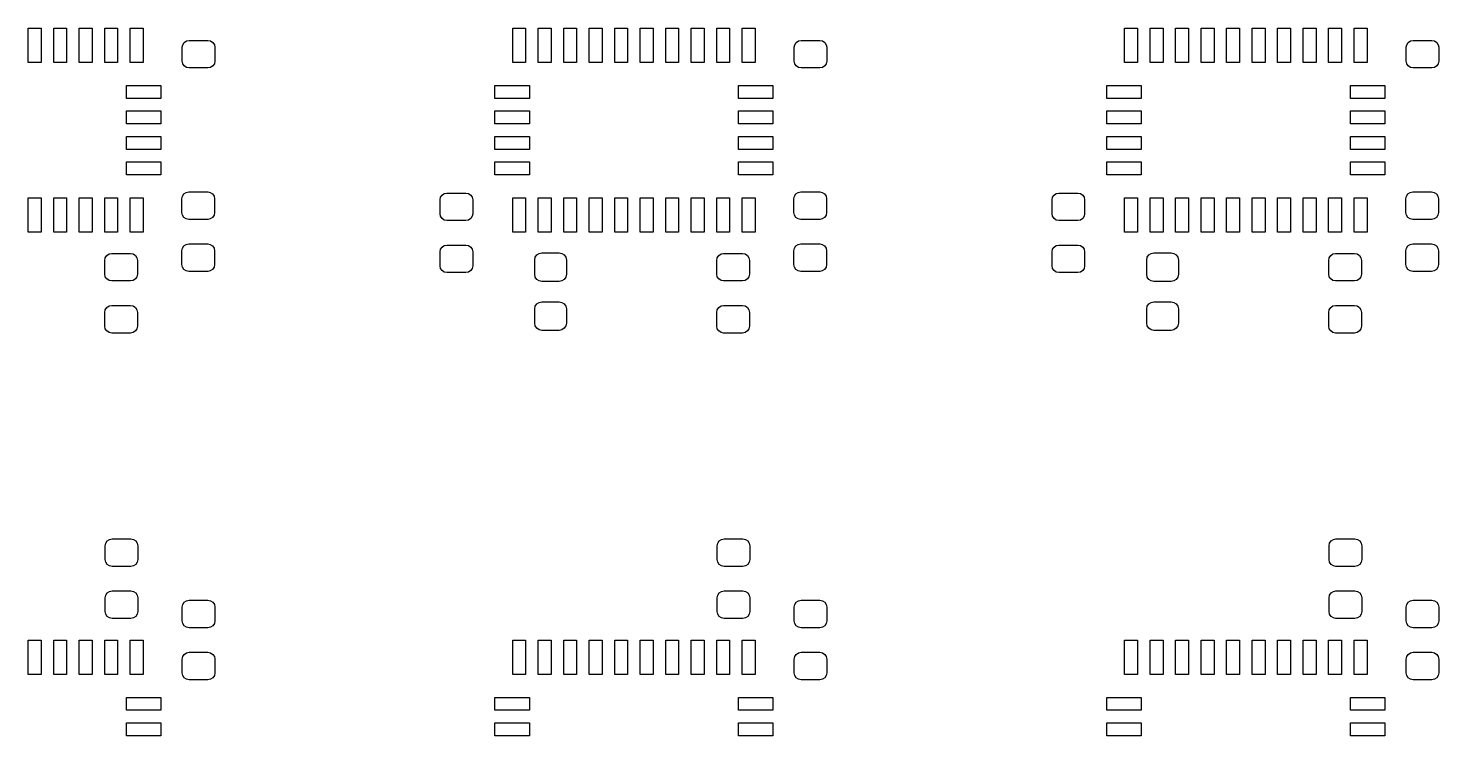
# Model space of a CAD drawing. Extents: x 120.7 to 176.3, y -84 to -28.
# Drawn here: x 148.62 to 176.28, y -55.88 to -42 of the extents above; entities that cross this region are included whole.
import ezdxf

# ---------------------------------------------------------------- set-up
doc = ezdxf.new("R2010")
doc.units = 0
doc.layers.add('BLACK', color=7, linetype='CONTINUOUS')

msp = doc.modelspace()

# ---------------------------------------------------------------- linework, layer by layer
at = {"layer": 'BLACK', "linetype": 'CONTINUOUS'}
for p, q in [((148.623, -42.675), (148.623, -42)), ((148.623, -42), (148.877, -42)), ((148.877, -42), (148.877, -42.675)), ((149.123, -42.675), (149.123, -42)), ((149.123, -42), (149.377, -42)), ((149.377, -42), (149.377, -42.675)), ((149.623, -42.675), (149.623, -42)), ((149.623, -42), (149.877, -42)), ((149.877, -42), (149.877, -42.675)), ((150.123, -42.675), (150.123, -42)), ((150.123, -42), (150.377, -42)), ((150.377, -42), (150.377, -42.675)), ((150.623, -42.675), (150.623, -42)), ((150.623, -42), (150.877, -42)), ((150.877, -42), (150.877, -42.675)), ((158.123, -42.675), (158.123, -42)), ((158.123, -42), (158.377, -42)), ((158.377, -42), (158.377, -42.675)), ((158.623, -42.675), (158.623, -42)), ((158.623, -42), (158.877, -42)), ((158.877, -42), (158.877, -42.675)), ((159.123, -42.675), (159.123, -42)), ((159.123, -42), (159.377, -42)), ((159.377, -42), (159.377, -42.675)), ((159.623, -42.675), (159.623, -42)), ((159.623, -42), (159.877, -42)), ((159.877, -42), (159.877, -42.675)), ((160.123, -42.675), (160.123, -42)), ((160.123, -42), (160.377, -42)), ((160.377, -42), (160.377, -42.675)), ((160.623, -42.675), (160.623, -42)), ((160.623, -42), (160.877, -42)), ((160.877, -42), (160.877, -42.675)), ((161.123, -42.675), (161.123, -42)), ((161.123, -42), (161.377, -42)), ((161.377, -42), (161.377, -42.675)), ((161.623, -42.675), (161.623, -42)), ((161.623, -42), (161.877, -42)), ((161.877, -42), (161.877, -42.675)), ((162.123, -42.675), (162.123, -42)), ((162.123, -42), (162.377, -42)), ((162.377, -42), (162.377, -42.675)), ((162.623, -42.675), (162.623, -42)), ((162.623, -42), (162.877, -42)), ((162.877, -42), (162.877, -42.675)), ((170.123, -42.675), (170.123, -42)), ((170.123, -42), (170.377, -42)), ((170.377, -42), (170.377, -42.675)), ((170.623, -42.675), (170.623, -42)), ((170.623, -42), (170.877, -42)), ((170.877, -42), (170.877, -42.675)), ((171.123, -42.675), (171.123, -42)), ((171.123, -42), (171.377, -42)), ((171.377, -42), (171.377, -42.675)), ((171.623, -42.675), (171.623, -42)), ((171.623, -42), (171.877, -42)), ((171.877, -42), (171.877, -42.675)), ((172.123, -42.675), (172.123, -42)), ((172.123, -42), (172.377, -42)), ((172.377, -42), (172.377, -42.675)), ((172.623, -42.675), (172.623, -42)), ((172.623, -42), (172.877, -42)), ((172.877, -42), (172.877, -42.675)), ((173.123, -42.675), (173.123, -42)), ((173.123, -42), (173.377, -42)), ((173.377, -42), (173.377, -42.675)), ((173.623, -42.675), (173.623, -42)), ((173.623, -42), (173.877, -42)), ((173.877, -42), (173.877, -42.675)), ((174.123, -42.675), (174.123, -42)), ((174.123, -42), (174.377, -42)), ((174.377, -42), (174.377, -42.675)), ((174.623, -42.675), (174.623, -42)), ((174.623, -42), (174.877, -42)), ((174.877, -42), (174.877, -42.675)), ((151.654, -42.3233), (151.683, -42.2795)), ((151.683, -42.2795), (151.727, -42.2503)), ((151.727, -42.2503), (151.778, -42.24)), ((151.778, -42.24), (152.148, -42.24)), ((152.148, -42.24), (152.2, -42.2503)), ((152.2, -42.2503), (152.244, -42.2795)), ((152.244, -42.2795), (152.273, -42.3233)), ((163.654, -42.3233), (163.683, -42.2795)), ((163.683, -42.2795), (163.727, -42.2503)), ((163.727, -42.2503), (163.778, -42.24)), ((163.778, -42.24), (164.148, -42.24)), ((164.148, -42.24), (164.2, -42.2503)), ((164.2, -42.2503), (164.244, -42.2795)), ((164.244, -42.2795), (164.273, -42.3233)), ((175.654, -42.3233), (175.683, -42.2795)), ((175.683, -42.2795), (175.727, -42.2503)), ((175.727, -42.2503), (175.778, -42.24)), ((175.778, -42.24), (176.148, -42.24)), ((176.148, -42.24), (176.2, -42.2503)), ((176.2, -42.2503), (176.244, -42.2795)), ((176.244, -42.2795), (176.273, -42.3233)), ((151.643, -42.375), (151.654, -42.3233)), ((151.643, -42.645), (151.643, -42.375)), ((152.273, -42.3233), (152.283, -42.375)), ((152.283, -42.375), (152.283, -42.645)), ((163.643, -42.375), (163.654, -42.3233)), ((163.643, -42.645), (163.643, -42.375)), ((164.273, -42.3233), (164.283, -42.375)), ((164.283, -42.375), (164.283, -42.645)), ((175.643, -42.375), (175.654, -42.3233)), ((175.643, -42.645), (175.643, -42.375)), ((176.273, -42.3233), (176.283, -42.375)), ((176.283, -42.375), (176.283, -42.645)), ((148.877, -42.675), (148.623, -42.675)), ((149.377, -42.675), (149.123, -42.675)), ((149.877, -42.675), (149.623, -42.675)), ((150.377, -42.675), (150.123, -42.675)), ((150.877, -42.675), (150.623, -42.675)), ((151.654, -42.6967), (151.643, -42.645)), ((151.683, -42.7405), (151.654, -42.6967)), ((151.727, -42.7697), (151.683, -42.7405)), ((151.778, -42.78), (151.727, -42.7697)), ((152.148, -42.78), (151.778, -42.78)), ((152.2, -42.7697), (152.148, -42.78)), ((152.244, -42.7405), (152.2, -42.7697)), ((152.273, -42.6967), (152.244, -42.7405)), ((152.283, -42.645), (152.273, -42.6967)), ((158.377, -42.675), (158.123, -42.675)), ((158.877, -42.675), (158.623, -42.675)), ((159.377, -42.675), (159.123, -42.675)), ((159.877, -42.675), (159.623, -42.675)), ((160.377, -42.675), (160.123, -42.675)), ((160.877, -42.675), (160.623, -42.675)), ((161.377, -42.675), (161.123, -42.675)), ((161.877, -42.675), (161.623, -42.675)), ((162.377, -42.675), (162.123, -42.675)), ((162.877, -42.675), (162.623, -42.675)), ((163.654, -42.6967), (163.643, -42.645)), ((163.683, -42.7405), (163.654, -42.6967)), ((163.727, -42.7697), (163.683, -42.7405)), ((163.778, -42.78), (163.727, -42.7697)), ((164.148, -42.78), (163.778, -42.78)), ((164.2, -42.7697), (164.148, -42.78)), ((164.244, -42.7405), (164.2, -42.7697)), ((164.273, -42.6967), (164.244, -42.7405)), ((164.283, -42.645), (164.273, -42.6967)), ((170.377, -42.675), (170.123, -42.675)), ((170.877, -42.675), (170.623, -42.675)), ((171.377, -42.675), (171.123, -42.675)), ((171.877, -42.675), (171.623, -42.675)), ((172.377, -42.675), (172.123, -42.675)), ((172.877, -42.675), (172.623, -42.675)), ((173.377, -42.675), (173.123, -42.675)), ((173.877, -42.675), (173.623, -42.675)), ((174.377, -42.675), (174.123, -42.675)), ((174.877, -42.675), (174.623, -42.675)), ((175.654, -42.6967), (175.643, -42.645)), ((175.683, -42.7405), (175.654, -42.6967)), ((175.727, -42.7697), (175.683, -42.7405)), ((175.778, -42.78), (175.727, -42.7697)), ((176.148, -42.78), (175.778, -42.78)), ((176.2, -42.7697), (176.148, -42.78)), ((176.244, -42.7405), (176.2, -42.7697)), ((176.273, -42.6967), (176.244, -42.7405)), ((176.283, -42.645), (176.273, -42.6967)), ((150.55, -43.377), (150.55, -43.123)), ((150.55, -43.123), (151.225, -43.123)), ((151.225, -43.123), (151.225, -43.377)), ((157.775, -43.377), (157.775, -43.123)), ((157.775, -43.123), (158.45, -43.123)), ((158.45, -43.123), (158.45, -43.377)), ((162.55, -43.377), (162.55, -43.123)), ((162.55, -43.123), (163.225, -43.123)), ((163.225, -43.123), (163.225, -43.377)), ((169.775, -43.377), (169.775, -43.123)), ((169.775, -43.123), (170.45, -43.123)), ((170.45, -43.123), (170.45, -43.377)), ((174.55, -43.377), (174.55, -43.123)), ((174.55, -43.123), (175.225, -43.123)), ((175.225, -43.123), (175.225, -43.377)), ((151.225, -43.377), (150.55, -43.377)), ((158.45, -43.377), (157.775, -43.377)), ((163.225, -43.377), (162.55, -43.377)), ((170.45, -43.377), (169.775, -43.377)), ((175.225, -43.377), (174.55, -43.377)), ((150.55, -43.877), (150.55, -43.623)), ((150.55, -43.623), (151.225, -43.623)), ((151.225, -43.623), (151.225, -43.877)), ((157.775, -43.877), (157.775, -43.623)), ((157.775, -43.623), (158.45, -43.623)), ((158.45, -43.623), (158.45, -43.877)), ((162.55, -43.877), (162.55, -43.623)), ((162.55, -43.623), (163.225, -43.623)), ((163.225, -43.623), (163.225, -43.877)), ((169.775, -43.877), (169.775, -43.623)), ((169.775, -43.623), (170.45, -43.623)), ((170.45, -43.623), (170.45, -43.877)), ((174.55, -43.877), (174.55, -43.623)), ((174.55, -43.623), (175.225, -43.623)), ((175.225, -43.623), (175.225, -43.877)), ((151.225, -43.877), (150.55, -43.877)), ((158.45, -43.877), (157.775, -43.877)), ((163.225, -43.877), (162.55, -43.877)), ((170.45, -43.877), (169.775, -43.877)), ((175.225, -43.877), (174.55, -43.877)), ((150.55, -44.377), (150.55, -44.123)), ((150.55, -44.123), (151.225, -44.123)), ((151.225, -44.123), (151.225, -44.377)), ((157.775, -44.377), (157.775, -44.123)), ((157.775, -44.123), (158.45, -44.123)), ((158.45, -44.123), (158.45, -44.377)), ((162.55, -44.377), (162.55, -44.123)), ((162.55, -44.123), (163.225, -44.123)), ((163.225, -44.123), (163.225, -44.377)), ((169.775, -44.377), (169.775, -44.123)), ((169.775, -44.123), (170.45, -44.123)), ((170.45, -44.123), (170.45, -44.377)), ((174.55, -44.377), (174.55, -44.123)), ((174.55, -44.123), (175.225, -44.123)), ((175.225, -44.123), (175.225, -44.377)), ((151.225, -44.377), (150.55, -44.377)), ((158.45, -44.377), (157.775, -44.377)), ((163.225, -44.377), (162.55, -44.377)), ((170.45, -44.377), (169.775, -44.377)), ((175.225, -44.377), (174.55, -44.377)), ((150.55, -44.877), (150.55, -44.623)), ((150.55, -44.623), (151.225, -44.623)), ((151.225, -44.623), (151.225, -44.877)), ((157.775, -44.877), (157.775, -44.623)), ((157.775, -44.623), (158.45, -44.623)), ((158.45, -44.623), (158.45, -44.877)), ((162.55, -44.877), (162.55, -44.623)), ((162.55, -44.623), (163.225, -44.623)), ((163.225, -44.623), (163.225, -44.877)), ((169.775, -44.877), (169.775, -44.623)), ((169.775, -44.623), (170.45, -44.623)), ((170.45, -44.623), (170.45, -44.877)), ((174.55, -44.877), (174.55, -44.623)), ((174.55, -44.623), (175.225, -44.623)), ((175.225, -44.623), (175.225, -44.877)), ((151.225, -44.877), (150.55, -44.877)), ((158.45, -44.877), (157.775, -44.877)), ((163.225, -44.877), (162.55, -44.877)), ((170.45, -44.877), (169.775, -44.877)), ((175.225, -44.877), (174.55, -44.877)), ((148.623, -46), (148.623, -45.325)), ((148.623, -45.325), (148.877, -45.325)), ((148.877, -45.325), (148.877, -46)), ((149.123, -46), (149.123, -45.325)), ((149.123, -45.325), (149.377, -45.325)), ((149.377, -45.325), (149.377, -46)), ((149.623, -46), (149.623, -45.325)), ((149.623, -45.325), (149.877, -45.325)), ((149.877, -45.325), (149.877, -46)), ((150.123, -46), (150.123, -45.325)), ((150.123, -45.325), (150.377, -45.325)), ((150.377, -45.325), (150.377, -46)), ((150.623, -46), (150.623, -45.325)), ((150.623, -45.325), (150.877, -45.325)), ((150.877, -45.325), (150.877, -46)), ((151.638, -45.3464), (151.648, -45.2947)), ((151.638, -45.6164), (151.638, -45.3464)), ((151.648, -45.2947), (151.677, -45.2509)), ((151.677, -45.2509), (151.721, -45.2217)), ((151.721, -45.2217), (151.773, -45.2114)), ((151.773, -45.2114), (152.143, -45.2114)), ((152.143, -45.2114), (152.194, -45.2217)), ((152.194, -45.2217), (152.238, -45.2509)), ((152.238, -45.2509), (152.267, -45.2947)), ((152.267, -45.2947), (152.278, -45.3464)), ((152.278, -45.3464), (152.278, -45.6164)), ((156.699, -45.3677), (156.709, -45.316)), ((156.709, -45.316), (156.739, -45.2722)), ((156.739, -45.2722), (156.782, -45.243)), ((156.782, -45.243), (156.834, -45.2327)), ((156.834, -45.2327), (157.204, -45.2327)), ((157.204, -45.2327), (157.256, -45.243)), ((157.256, -45.243), (157.3, -45.2722)), ((157.3, -45.2722), (157.329, -45.316)), ((157.329, -45.316), (157.339, -45.3677)), ((158.123, -46), (158.123, -45.325)), ((158.123, -45.325), (158.377, -45.325)), ((158.377, -45.325), (158.377, -46)), ((158.623, -46), (158.623, -45.325)), ((158.623, -45.325), (158.877, -45.325)), ((158.877, -45.325), (158.877, -46)), ((159.123, -46), (159.123, -45.325)), ((159.123, -45.325), (159.377, -45.325)), ((159.377, -45.325), (159.377, -46)), ((159.623, -46), (159.623, -45.325)), ((159.623, -45.325), (159.877, -45.325)), ((159.877, -45.325), (159.877, -46)), ((160.123, -46), (160.123, -45.325)), ((160.123, -45.325), (160.377, -45.325)), ((160.377, -45.325), (160.377, -46)), ((160.623, -46), (160.623, -45.325)), ((160.623, -45.325), (160.877, -45.325)), ((160.877, -45.325), (160.877, -46)), ((161.123, -46), (161.123, -45.325)), ((161.123, -45.325), (161.377, -45.325)), ((161.377, -45.325), (161.377, -46)), ((161.623, -46), (161.623, -45.325)), ((161.623, -45.325), (161.877, -45.325)), ((161.877, -45.325), (161.877, -46)), ((162.123, -46), (162.123, -45.325)), ((162.123, -45.325), (162.377, -45.325)), ((162.377, -45.325), (162.377, -46)), ((162.623, -46), (162.623, -45.325)), ((162.623, -45.325), (162.877, -45.325)), ((162.877, -45.325), (162.877, -46)), ((163.638, -45.3464), (163.648, -45.2947)), ((163.638, -45.6164), (163.638, -45.3464)), ((163.648, -45.2947), (163.677, -45.2509)), ((163.677, -45.2509), (163.721, -45.2217)), ((163.721, -45.2217), (163.773, -45.2114)), ((163.773, -45.2114), (164.143, -45.2114)), ((164.143, -45.2114), (164.194, -45.2217)), ((164.194, -45.2217), (164.238, -45.2509)), ((164.238, -45.2509), (164.267, -45.2947)), ((164.267, -45.2947), (164.278, -45.3464)), ((164.278, -45.3464), (164.278, -45.6164)), ((168.699, -45.3677), (168.709, -45.316)), ((168.709, -45.316), (168.739, -45.2722)), ((168.739, -45.2722), (168.782, -45.243)), ((168.782, -45.243), (168.834, -45.2327)), ((168.834, -45.2327), (169.204, -45.2327)), ((169.204, -45.2327), (169.256, -45.243)), ((169.256, -45.243), (169.3, -45.2722)), ((169.3, -45.2722), (169.329, -45.316)), ((169.329, -45.316), (169.339, -45.3677)), ((170.123, -46), (170.123, -45.325)), ((170.123, -45.325), (170.377, -45.325)), ((170.377, -45.325), (170.377, -46)), ((170.623, -46), (170.623, -45.325)), ((170.623, -45.325), (170.877, -45.325)), ((170.877, -45.325), (170.877, -46)), ((171.123, -46), (171.123, -45.325)), ((171.123, -45.325), (171.377, -45.325)), ((171.377, -45.325), (171.377, -46)), ((171.623, -46), (171.623, -45.325)), ((171.623, -45.325), (171.877, -45.325)), ((171.877, -45.325), (171.877, -46)), ((172.123, -46), (172.123, -45.325)), ((172.123, -45.325), (172.377, -45.325)), ((172.377, -45.325), (172.377, -46)), ((172.623, -46), (172.623, -45.325)), ((172.623, -45.325), (172.877, -45.325)), ((172.877, -45.325), (172.877, -46)), ((173.123, -46), (173.123, -45.325)), ((173.123, -45.325), (173.377, -45.325)), ((173.377, -45.325), (173.377, -46)), ((173.623, -46), (173.623, -45.325)), ((173.623, -45.325), (173.877, -45.325)), ((173.877, -45.325), (173.877, -46)), ((174.123, -46), (174.123, -45.325)), ((174.123, -45.325), (174.377, -45.325)), ((174.377, -45.325), (174.377, -46)), ((174.623, -46), (174.623, -45.325)), ((174.623, -45.325), (174.877, -45.325)), ((174.877, -45.325), (174.877, -46)), ((175.638, -45.3464), (175.648, -45.2947)), ((175.638, -45.6164), (175.638, -45.3464)), ((175.648, -45.2947), (175.677, -45.2509)), ((175.677, -45.2509), (175.721, -45.2217)), ((175.721, -45.2217), (175.773, -45.2114)), ((175.773, -45.2114), (176.143, -45.2114)), ((176.143, -45.2114), (176.194, -45.2217)), ((176.194, -45.2217), (176.238, -45.2509)), ((176.238, -45.2509), (176.267, -45.2947)), ((176.267, -45.2947), (176.278, -45.3464)), ((176.278, -45.3464), (176.278, -45.6164)), ((151.648, -45.668), (151.638, -45.6164)), ((152.278, -45.6164), (152.267, -45.668)), ((156.699, -45.6377), (156.699, -45.3677)), ((156.709, -45.6894), (156.699, -45.6377)), ((157.339, -45.6377), (157.329, -45.6894)), ((157.339, -45.3677), (157.339, -45.6377)), ((163.648, -45.668), (163.638, -45.6164)), ((164.278, -45.6164), (164.267, -45.668)), ((168.699, -45.6377), (168.699, -45.3677)), ((168.709, -45.6894), (168.699, -45.6377)), ((169.339, -45.6377), (169.329, -45.6894)), ((169.339, -45.3677), (169.339, -45.6377)), ((175.648, -45.668), (175.638, -45.6164)), ((176.278, -45.6164), (176.267, -45.668)), ((151.677, -45.7118), (151.648, -45.668)), ((151.721, -45.7411), (151.677, -45.7118)), ((151.773, -45.7514), (151.721, -45.7411)), ((152.143, -45.7514), (151.773, -45.7514)), ((152.194, -45.7411), (152.143, -45.7514)), ((152.238, -45.7118), (152.194, -45.7411)), ((152.267, -45.668), (152.238, -45.7118)), ((156.739, -45.7332), (156.709, -45.6894)), ((156.782, -45.7624), (156.739, -45.7332)), ((156.834, -45.7727), (156.782, -45.7624)), ((157.204, -45.7727), (156.834, -45.7727)), ((157.256, -45.7624), (157.204, -45.7727)), ((157.3, -45.7332), (157.256, -45.7624)), ((157.329, -45.6894), (157.3, -45.7332)), ((163.677, -45.7118), (163.648, -45.668)), ((163.721, -45.7411), (163.677, -45.7118)), ((163.773, -45.7514), (163.721, -45.7411)), ((164.143, -45.7514), (163.773, -45.7514)), ((164.194, -45.7411), (164.143, -45.7514)), ((164.238, -45.7118), (164.194, -45.7411)), ((164.267, -45.668), (164.238, -45.7118)), ((168.739, -45.7332), (168.709, -45.6894)), ((168.782, -45.7624), (168.739, -45.7332)), ((168.834, -45.7727), (168.782, -45.7624)), ((169.204, -45.7727), (168.834, -45.7727)), ((169.256, -45.7624), (169.204, -45.7727)), ((169.3, -45.7332), (169.256, -45.7624)), ((169.329, -45.6894), (169.3, -45.7332)), ((175.677, -45.7118), (175.648, -45.668)), ((175.721, -45.7411), (175.677, -45.7118)), ((175.773, -45.7514), (175.721, -45.7411)), ((176.143, -45.7514), (175.773, -45.7514)), ((176.194, -45.7411), (176.143, -45.7514)), ((176.238, -45.7118), (176.194, -45.7411)), ((176.267, -45.668), (176.238, -45.7118)), ((148.877, -46), (148.623, -46)), ((149.377, -46), (149.123, -46)), ((149.877, -46), (149.623, -46)), ((150.377, -46), (150.123, -46)), ((150.877, -46), (150.623, -46)), ((158.377, -46), (158.123, -46)), ((158.877, -46), (158.623, -46)), ((159.377, -46), (159.123, -46)), ((159.877, -46), (159.623, -46)), ((160.377, -46), (160.123, -46)), ((160.877, -46), (160.623, -46)), ((161.377, -46), (161.123, -46)), ((161.877, -46), (161.623, -46)), ((162.377, -46), (162.123, -46)), ((162.877, -46), (162.623, -46)), ((170.377, -46), (170.123, -46)), ((170.877, -46), (170.623, -46)), ((171.377, -46), (171.123, -46)), ((171.877, -46), (171.623, -46)), ((172.377, -46), (172.123, -46)), ((172.877, -46), (172.623, -46)), ((173.377, -46), (173.123, -46)), ((173.877, -46), (173.623, -46)), ((174.377, -46), (174.123, -46)), ((174.877, -46), (174.623, -46)), ((150.135, -46.5009), (150.165, -46.4571)), ((150.165, -46.4571), (150.208, -46.4278)), ((150.208, -46.4278), (150.26, -46.4176)), ((150.26, -46.4176), (150.63, -46.4176)), ((150.63, -46.4176), (150.682, -46.4278)), ((150.682, -46.4278), (150.726, -46.4571)), ((150.726, -46.4571), (150.755, -46.5009)), ((151.638, -46.3664), (151.648, -46.3147)), ((151.638, -46.6364), (151.638, -46.3664)), ((151.648, -46.3147), (151.677, -46.2709)), ((151.677, -46.2709), (151.721, -46.2417)), ((151.721, -46.2417), (151.773, -46.2314)), ((151.773, -46.2314), (152.143, -46.2314)), ((152.143, -46.2314), (152.194, -46.2417)), ((152.194, -46.2417), (152.238, -46.2709)), ((152.238, -46.2709), (152.267, -46.3147)), ((152.267, -46.3147), (152.278, -46.3664)), ((152.278, -46.3664), (152.278, -46.6364)), ((156.699, -46.3877), (156.709, -46.336)), ((156.699, -46.6577), (156.699, -46.3877)), ((156.709, -46.336), (156.739, -46.2922)), ((156.739, -46.2922), (156.782, -46.263)), ((156.782, -46.263), (156.834, -46.2527)), ((156.834, -46.2527), (157.204, -46.2527)), ((157.204, -46.2527), (157.256, -46.263)), ((157.256, -46.263), (157.3, -46.2922)), ((157.3, -46.2922), (157.329, -46.336)), ((157.329, -46.336), (157.339, -46.3877)), ((157.339, -46.3877), (157.339, -46.6577)), ((158.567, -46.4928), (158.597, -46.4474)), ((158.597, -46.4474), (158.643, -46.417)), ((158.643, -46.417), (158.696, -46.4063)), ((158.696, -46.4063), (159.036, -46.4063)), ((159.036, -46.4063), (159.09, -46.417)), ((159.09, -46.417), (159.135, -46.4474)), ((159.135, -46.4474), (159.165, -46.4928)), ((162.135, -46.5009), (162.165, -46.4571)), ((162.165, -46.4571), (162.208, -46.4278)), ((162.208, -46.4278), (162.26, -46.4176)), ((162.26, -46.4176), (162.63, -46.4176)), ((162.63, -46.4176), (162.682, -46.4278)), ((162.682, -46.4278), (162.726, -46.4571)), ((162.726, -46.4571), (162.755, -46.5009)), ((163.638, -46.3664), (163.648, -46.3147)), ((163.638, -46.6364), (163.638, -46.3664)), ((163.648, -46.3147), (163.677, -46.2709)), ((163.677, -46.2709), (163.721, -46.2417)), ((163.721, -46.2417), (163.773, -46.2314)), ((163.773, -46.2314), (164.143, -46.2314)), ((164.143, -46.2314), (164.194, -46.2417)), ((164.194, -46.2417), (164.238, -46.2709)), ((164.238, -46.2709), (164.267, -46.3147)), ((164.267, -46.3147), (164.278, -46.3664)), ((164.278, -46.3664), (164.278, -46.6364)), ((168.699, -46.3877), (168.709, -46.336)), ((168.699, -46.6577), (168.699, -46.3877)), ((168.709, -46.336), (168.739, -46.2922)), ((168.739, -46.2922), (168.782, -46.263)), ((168.782, -46.263), (168.834, -46.2527)), ((168.834, -46.2527), (169.204, -46.2527)), ((169.204, -46.2527), (169.256, -46.263)), ((169.256, -46.263), (169.3, -46.2922)), ((169.3, -46.2922), (169.329, -46.336)), ((169.329, -46.336), (169.339, -46.3877)), ((169.339, -46.3877), (169.339, -46.6577)), ((170.567, -46.4928), (170.597, -46.4474)), ((170.597, -46.4474), (170.643, -46.417)), ((170.643, -46.417), (170.696, -46.4063)), ((170.696, -46.4063), (171.036, -46.4063)), ((171.036, -46.4063), (171.09, -46.417)), ((171.09, -46.417), (171.135, -46.4474)), ((171.135, -46.4474), (171.165, -46.4928)), ((174.135, -46.5009), (174.165, -46.4571)), ((174.165, -46.4571), (174.208, -46.4278)), ((174.208, -46.4278), (174.26, -46.4176)), ((174.26, -46.4176), (174.63, -46.4176)), ((174.63, -46.4176), (174.682, -46.4278)), ((174.682, -46.4278), (174.726, -46.4571)), ((174.726, -46.4571), (174.755, -46.5009)), ((175.638, -46.3664), (175.648, -46.3147)), ((175.638, -46.6364), (175.638, -46.3664)), ((175.648, -46.3147), (175.677, -46.2709)), ((175.677, -46.2709), (175.721, -46.2417)), ((175.721, -46.2417), (175.773, -46.2314)), ((175.773, -46.2314), (176.143, -46.2314)), ((176.143, -46.2314), (176.194, -46.2417)), ((176.194, -46.2417), (176.238, -46.2709)), ((176.238, -46.2709), (176.267, -46.3147)), ((176.267, -46.3147), (176.278, -46.3664)), ((176.278, -46.3664), (176.278, -46.6364)), ((150.125, -46.5526), (150.135, -46.5009)), ((150.125, -46.8226), (150.125, -46.5526)), ((150.755, -46.5009), (150.765, -46.5526)), ((150.765, -46.5526), (150.765, -46.8226)), ((151.648, -46.688), (151.638, -46.6364)), ((151.677, -46.7318), (151.648, -46.688)), ((151.721, -46.7611), (151.677, -46.7318)), ((152.238, -46.7318), (152.194, -46.7611)), ((152.267, -46.688), (152.238, -46.7318)), ((152.278, -46.6364), (152.267, -46.688)), ((156.709, -46.7094), (156.699, -46.6577)), ((156.739, -46.7532), (156.709, -46.7094)), ((157.329, -46.7094), (157.3, -46.7532)), ((157.339, -46.6577), (157.329, -46.7094)), ((158.556, -46.5463), (158.567, -46.4928)), ((158.556, -46.8263), (158.556, -46.5463)), ((159.165, -46.4928), (159.176, -46.5463)), ((159.176, -46.5463), (159.176, -46.8263)), ((162.125, -46.5526), (162.135, -46.5009)), ((162.125, -46.8226), (162.125, -46.5526)), ((162.755, -46.5009), (162.765, -46.5526)), ((162.765, -46.5526), (162.765, -46.8226)), ((163.648, -46.688), (163.638, -46.6364)), ((163.677, -46.7318), (163.648, -46.688)), ((163.721, -46.7611), (163.677, -46.7318)), ((164.238, -46.7318), (164.194, -46.7611)), ((164.267, -46.688), (164.238, -46.7318)), ((164.278, -46.6364), (164.267, -46.688)), ((168.709, -46.7094), (168.699, -46.6577)), ((168.739, -46.7532), (168.709, -46.7094)), ((169.329, -46.7094), (169.3, -46.7532)), ((169.339, -46.6577), (169.329, -46.7094)), ((170.556, -46.5463), (170.567, -46.4928)), ((170.556, -46.8263), (170.556, -46.5463)), ((171.165, -46.4928), (171.176, -46.5463)), ((171.176, -46.5463), (171.176, -46.8263)), ((174.125, -46.5526), (174.135, -46.5009)), ((174.125, -46.8226), (174.125, -46.5526)), ((174.755, -46.5009), (174.765, -46.5526)), ((174.765, -46.5526), (174.765, -46.8226)), ((175.648, -46.688), (175.638, -46.6364)), ((175.677, -46.7318), (175.648, -46.688)), ((175.721, -46.7611), (175.677, -46.7318)), ((176.238, -46.7318), (176.194, -46.7611)), ((176.267, -46.688), (176.238, -46.7318)), ((176.278, -46.6364), (176.267, -46.688)), ((150.135, -46.8742), (150.125, -46.8226)), ((150.165, -46.918), (150.135, -46.8742)), ((150.208, -46.9473), (150.165, -46.918)), ((150.26, -46.9576), (150.208, -46.9473)), ((150.63, -46.9576), (150.26, -46.9576)), ((150.682, -46.9473), (150.63, -46.9576)), ((150.726, -46.918), (150.682, -46.9473)), ((150.755, -46.8742), (150.726, -46.918)), ((150.765, -46.8226), (150.755, -46.8742)), ((151.773, -46.7714), (151.721, -46.7611)), ((152.143, -46.7714), (151.773, -46.7714)), ((152.194, -46.7611), (152.143, -46.7714)), ((156.782, -46.7824), (156.739, -46.7532)), ((156.834, -46.7927), (156.782, -46.7824)), ((157.204, -46.7927), (156.834, -46.7927)), ((157.256, -46.7824), (157.204, -46.7927)), ((157.3, -46.7532), (157.256, -46.7824)), ((158.567, -46.8799), (158.556, -46.8263)), ((158.597, -46.9253), (158.567, -46.8799)), ((158.643, -46.9557), (158.597, -46.9253)), ((158.696, -46.9663), (158.643, -46.9557)), ((159.036, -46.9663), (158.696, -46.9663)), ((159.09, -46.9557), (159.036, -46.9663)), ((159.135, -46.9253), (159.09, -46.9557)), ((159.165, -46.8799), (159.135, -46.9253)), ((159.176, -46.8263), (159.165, -46.8799)), ((162.135, -46.8742), (162.125, -46.8226)), ((162.165, -46.918), (162.135, -46.8742)), ((162.208, -46.9473), (162.165, -46.918)), ((162.26, -46.9576), (162.208, -46.9473)), ((162.63, -46.9576), (162.26, -46.9576)), ((162.682, -46.9473), (162.63, -46.9576)), ((162.726, -46.918), (162.682, -46.9473)), ((162.755, -46.8742), (162.726, -46.918)), ((162.765, -46.8226), (162.755, -46.8742)), ((163.773, -46.7714), (163.721, -46.7611)), ((164.143, -46.7714), (163.773, -46.7714)), ((164.194, -46.7611), (164.143, -46.7714)), ((168.782, -46.7824), (168.739, -46.7532)), ((168.834, -46.7927), (168.782, -46.7824)), ((169.204, -46.7927), (168.834, -46.7927)), ((169.256, -46.7824), (169.204, -46.7927)), ((169.3, -46.7532), (169.256, -46.7824)), ((170.567, -46.8799), (170.556, -46.8263)), ((170.597, -46.9253), (170.567, -46.8799)), ((170.643, -46.9557), (170.597, -46.9253)), ((170.696, -46.9663), (170.643, -46.9557)), ((171.036, -46.9663), (170.696, -46.9663)), ((171.09, -46.9557), (171.036, -46.9663)), ((171.135, -46.9253), (171.09, -46.9557)), ((171.165, -46.8799), (171.135, -46.9253)), ((171.176, -46.8263), (171.165, -46.8799)), ((174.135, -46.8742), (174.125, -46.8226)), ((174.165, -46.918), (174.135, -46.8742)), ((174.208, -46.9473), (174.165, -46.918)), ((174.26, -46.9576), (174.208, -46.9473)), ((174.63, -46.9576), (174.26, -46.9576)), ((174.682, -46.9473), (174.63, -46.9576)), ((174.726, -46.918), (174.682, -46.9473)), ((174.755, -46.8742), (174.726, -46.918)), ((174.765, -46.8226), (174.755, -46.8742)), ((175.773, -46.7714), (175.721, -46.7611)), ((176.143, -46.7714), (175.773, -46.7714)), ((176.194, -46.7611), (176.143, -46.7714)), ((150.125, -47.5726), (150.135, -47.5209)), ((150.125, -47.8426), (150.125, -47.5726)), ((150.135, -47.5209), (150.165, -47.4771)), ((150.165, -47.4771), (150.208, -47.4478)), ((150.208, -47.4478), (150.26, -47.4376)), ((150.26, -47.4376), (150.63, -47.4376)), ((150.63, -47.4376), (150.682, -47.4478)), ((150.682, -47.4478), (150.726, -47.4771)), ((150.726, -47.4771), (150.755, -47.5209)), ((150.755, -47.5209), (150.765, -47.5726)), ((150.765, -47.5726), (150.765, -47.8426)), ((158.556, -47.5063), (158.567, -47.4528)), ((158.556, -47.7863), (158.556, -47.5063)), ((158.567, -47.4528), (158.597, -47.4074)), ((158.597, -47.4074), (158.643, -47.377)), ((158.643, -47.377), (158.696, -47.3663)), ((158.696, -47.3663), (159.036, -47.3663)), ((159.036, -47.3663), (159.09, -47.377)), ((159.09, -47.377), (159.135, -47.4074)), ((159.135, -47.4074), (159.165, -47.4528)), ((159.165, -47.4528), (159.176, -47.5063)), ((159.176, -47.5063), (159.176, -47.7863)), ((162.125, -47.5726), (162.135, -47.5209)), ((162.125, -47.8426), (162.125, -47.5726)), ((162.135, -47.5209), (162.165, -47.4771)), ((162.165, -47.4771), (162.208, -47.4478)), ((162.208, -47.4478), (162.26, -47.4376)), ((162.26, -47.4376), (162.63, -47.4376)), ((162.63, -47.4376), (162.682, -47.4478)), ((162.682, -47.4478), (162.726, -47.4771)), ((162.726, -47.4771), (162.755, -47.5209)), ((162.755, -47.5209), (162.765, -47.5726)), ((162.765, -47.5726), (162.765, -47.8426)), ((170.556, -47.5063), (170.567, -47.4528)), ((170.556, -47.7863), (170.556, -47.5063)), ((170.567, -47.4528), (170.597, -47.4074)), ((170.597, -47.4074), (170.643, -47.377)), ((170.643, -47.377), (170.696, -47.3663)), ((170.696, -47.3663), (171.036, -47.3663)), ((171.036, -47.3663), (171.09, -47.377)), ((171.09, -47.377), (171.135, -47.4074)), ((171.135, -47.4074), (171.165, -47.4528)), ((171.165, -47.4528), (171.176, -47.5063)), ((171.176, -47.5063), (171.176, -47.7863)), ((174.125, -47.5726), (174.135, -47.5209)), ((174.125, -47.8426), (174.125, -47.5726)), ((174.135, -47.5209), (174.165, -47.4771)), ((174.165, -47.4771), (174.208, -47.4478)), ((174.208, -47.4478), (174.26, -47.4376)), ((174.26, -47.4376), (174.63, -47.4376)), ((174.63, -47.4376), (174.682, -47.4478)), ((174.682, -47.4478), (174.726, -47.4771)), ((174.726, -47.4771), (174.755, -47.5209)), ((174.755, -47.5209), (174.765, -47.5726)), ((174.765, -47.5726), (174.765, -47.8426)), ((150.135, -47.8942), (150.125, -47.8426)), ((150.765, -47.8426), (150.755, -47.8942)), ((158.567, -47.8399), (158.556, -47.7863)), ((158.597, -47.8853), (158.567, -47.8399)), ((159.165, -47.8399), (159.135, -47.8853)), ((159.176, -47.7863), (159.165, -47.8399)), ((162.135, -47.8942), (162.125, -47.8426)), ((162.765, -47.8426), (162.755, -47.8942)), ((170.567, -47.8399), (170.556, -47.7863)), ((170.597, -47.8853), (170.567, -47.8399)), ((171.165, -47.8399), (171.135, -47.8853)), ((171.176, -47.7863), (171.165, -47.8399)), ((174.135, -47.8942), (174.125, -47.8426)), ((174.765, -47.8426), (174.755, -47.8942)), ((150.165, -47.938), (150.135, -47.8942)), ((150.208, -47.9673), (150.165, -47.938)), ((150.26, -47.9776), (150.208, -47.9673)), ((150.63, -47.9776), (150.26, -47.9776)), ((150.682, -47.9673), (150.63, -47.9776)), ((150.726, -47.938), (150.682, -47.9673)), ((150.755, -47.8942), (150.726, -47.938)), ((158.643, -47.9157), (158.597, -47.8853)), ((158.696, -47.9263), (158.643, -47.9157)), ((159.036, -47.9263), (158.696, -47.9263)), ((159.09, -47.9157), (159.036, -47.9263)), ((159.135, -47.8853), (159.09, -47.9157)), ((162.165, -47.938), (162.135, -47.8942)), ((162.208, -47.9673), (162.165, -47.938)), ((162.26, -47.9776), (162.208, -47.9673)), ((162.63, -47.9776), (162.26, -47.9776)), ((162.682, -47.9673), (162.63, -47.9776)), ((162.726, -47.938), (162.682, -47.9673)), ((162.755, -47.8942), (162.726, -47.938)), ((170.643, -47.9157), (170.597, -47.8853)), ((170.696, -47.9263), (170.643, -47.9157)), ((171.036, -47.9263), (170.696, -47.9263)), ((171.09, -47.9157), (171.036, -47.9263)), ((171.135, -47.8853), (171.09, -47.9157)), ((174.165, -47.938), (174.135, -47.8942)), ((174.208, -47.9673), (174.165, -47.938)), ((174.26, -47.9776), (174.208, -47.9673)), ((174.63, -47.9776), (174.26, -47.9776)), ((174.682, -47.9673), (174.63, -47.9776)), ((174.726, -47.938), (174.682, -47.9673)), ((174.755, -47.8942), (174.726, -47.938)), ((150.132, -52.151), (150.143, -52.0994)), ((150.132, -52.421), (150.132, -52.151)), ((150.143, -52.0994), (150.172, -52.0556)), ((150.172, -52.0556), (150.216, -52.0263)), ((150.216, -52.0263), (150.267, -52.016)), ((150.267, -52.016), (150.637, -52.016)), ((150.637, -52.016), (150.689, -52.0263)), ((150.689, -52.0263), (150.733, -52.0556)), ((150.733, -52.0556), (150.762, -52.0994)), ((150.762, -52.0994), (150.772, -52.151)), ((150.772, -52.151), (150.772, -52.421)), ((162.132, -52.151), (162.143, -52.0994)), ((162.132, -52.421), (162.132, -52.151)), ((162.143, -52.0994), (162.172, -52.0556)), ((162.172, -52.0556), (162.216, -52.0263)), ((162.216, -52.0263), (162.267, -52.016)), ((162.267, -52.016), (162.637, -52.016)), ((162.637, -52.016), (162.689, -52.0263)), ((162.689, -52.0263), (162.733, -52.0556)), ((162.733, -52.0556), (162.762, -52.0994)), ((162.762, -52.0994), (162.772, -52.151)), ((162.772, -52.151), (162.772, -52.421)), ((174.132, -52.151), (174.143, -52.0994)), ((174.132, -52.421), (174.132, -52.151)), ((174.143, -52.0994), (174.172, -52.0556)), ((174.172, -52.0556), (174.216, -52.0263)), ((174.216, -52.0263), (174.267, -52.016)), ((174.267, -52.016), (174.637, -52.016)), ((174.637, -52.016), (174.689, -52.0263)), ((174.689, -52.0263), (174.733, -52.0556)), ((174.733, -52.0556), (174.762, -52.0994)), ((174.762, -52.0994), (174.772, -52.151)), ((174.772, -52.151), (174.772, -52.421)), ((150.143, -52.4727), (150.132, -52.421)), ((150.172, -52.5165), (150.143, -52.4727)), ((150.216, -52.5457), (150.172, -52.5165)), ((150.267, -52.556), (150.216, -52.5457)), ((150.689, -52.5457), (150.637, -52.556)), ((150.733, -52.5165), (150.689, -52.5457)), ((150.762, -52.4727), (150.733, -52.5165)), ((150.772, -52.421), (150.762, -52.4727)), ((162.143, -52.4727), (162.132, -52.421)), ((162.172, -52.5165), (162.143, -52.4727)), ((162.216, -52.5457), (162.172, -52.5165)), ((162.267, -52.556), (162.216, -52.5457)), ((162.689, -52.5457), (162.637, -52.556)), ((162.733, -52.5165), (162.689, -52.5457)), ((162.762, -52.4727), (162.733, -52.5165)), ((162.772, -52.421), (162.762, -52.4727)), ((174.143, -52.4727), (174.132, -52.421)), ((174.172, -52.5165), (174.143, -52.4727)), ((174.216, -52.5457), (174.172, -52.5165)), ((174.267, -52.556), (174.216, -52.5457)), ((174.689, -52.5457), (174.637, -52.556)), ((174.733, -52.5165), (174.689, -52.5457)), ((174.762, -52.4727), (174.733, -52.5165)), ((174.772, -52.421), (174.762, -52.4727)), ((150.637, -52.556), (150.267, -52.556)), ((162.637, -52.556), (162.267, -52.556)), ((174.637, -52.556), (174.267, -52.556)), ((150.143, -53.1194), (150.172, -53.0756)), ((150.172, -53.0756), (150.216, -53.0463)), ((150.216, -53.0463), (150.267, -53.036)), ((150.267, -53.036), (150.637, -53.036)), ((150.637, -53.036), (150.689, -53.0463)), ((150.689, -53.0463), (150.733, -53.0756)), ((150.733, -53.0756), (150.762, -53.1194)), ((162.143, -53.1194), (162.172, -53.0756)), ((162.172, -53.0756), (162.216, -53.0463)), ((162.216, -53.0463), (162.267, -53.036)), ((162.267, -53.036), (162.637, -53.036)), ((162.637, -53.036), (162.689, -53.0463)), ((162.689, -53.0463), (162.733, -53.0756)), ((162.733, -53.0756), (162.762, -53.1194)), ((174.143, -53.1194), (174.172, -53.0756)), ((174.172, -53.0756), (174.216, -53.0463)), ((174.216, -53.0463), (174.267, -53.036)), ((174.267, -53.036), (174.637, -53.036)), ((174.637, -53.036), (174.689, -53.0463)), ((174.689, -53.0463), (174.733, -53.0756)), ((174.733, -53.0756), (174.762, -53.1194)), ((150.132, -53.171), (150.143, -53.1194)), ((150.132, -53.441), (150.132, -53.171)), ((150.762, -53.1194), (150.772, -53.171)), ((150.772, -53.171), (150.772, -53.441)), ((151.643, -53.355), (151.654, -53.3033)), ((151.643, -53.625), (151.643, -53.355)), ((151.654, -53.3033), (151.683, -53.2595)), ((151.683, -53.2595), (151.727, -53.2303)), ((151.727, -53.2303), (151.778, -53.22)), ((151.778, -53.22), (152.148, -53.22)), ((152.148, -53.22), (152.2, -53.2303)), ((152.2, -53.2303), (152.244, -53.2595)), ((152.244, -53.2595), (152.273, -53.3033)), ((152.273, -53.3033), (152.283, -53.355)), ((152.283, -53.355), (152.283, -53.625)), ((162.132, -53.171), (162.143, -53.1194)), ((162.132, -53.441), (162.132, -53.171)), ((162.762, -53.1194), (162.772, -53.171)), ((162.772, -53.171), (162.772, -53.441)), ((163.643, -53.355), (163.654, -53.3033)), ((163.643, -53.625), (163.643, -53.355)), ((163.654, -53.3033), (163.683, -53.2595)), ((163.683, -53.2595), (163.727, -53.2303)), ((163.727, -53.2303), (163.778, -53.22)), ((163.778, -53.22), (164.148, -53.22)), ((164.148, -53.22), (164.2, -53.2303)), ((164.2, -53.2303), (164.244, -53.2595)), ((164.244, -53.2595), (164.273, -53.3033)), ((164.273, -53.3033), (164.283, -53.355)), ((164.283, -53.355), (164.283, -53.625)), ((174.132, -53.171), (174.143, -53.1194)), ((174.132, -53.441), (174.132, -53.171)), ((174.762, -53.1194), (174.772, -53.171)), ((174.772, -53.171), (174.772, -53.441)), ((175.643, -53.355), (175.654, -53.3033)), ((175.643, -53.625), (175.643, -53.355)), ((175.654, -53.3033), (175.683, -53.2595)), ((175.683, -53.2595), (175.727, -53.2303)), ((175.727, -53.2303), (175.778, -53.22)), ((175.778, -53.22), (176.148, -53.22)), ((176.148, -53.22), (176.2, -53.2303)), ((176.2, -53.2303), (176.244, -53.2595)), ((176.244, -53.2595), (176.273, -53.3033)), ((176.273, -53.3033), (176.283, -53.355)), ((176.283, -53.355), (176.283, -53.625)), ((150.143, -53.4927), (150.132, -53.441)), ((150.172, -53.5365), (150.143, -53.4927)), ((150.216, -53.5657), (150.172, -53.5365)), ((150.267, -53.576), (150.216, -53.5657)), ((150.637, -53.576), (150.267, -53.576)), ((150.689, -53.5657), (150.637, -53.576)), ((150.733, -53.5365), (150.689, -53.5657)), ((150.762, -53.4927), (150.733, -53.5365)), ((150.772, -53.441), (150.762, -53.4927)), ((151.654, -53.6767), (151.643, -53.625)), ((152.283, -53.625), (152.273, -53.6767)), ((162.143, -53.4927), (162.132, -53.441)), ((162.172, -53.5365), (162.143, -53.4927)), ((162.216, -53.5657), (162.172, -53.5365)), ((162.267, -53.576), (162.216, -53.5657)), ((162.637, -53.576), (162.267, -53.576)), ((162.689, -53.5657), (162.637, -53.576)), ((162.733, -53.5365), (162.689, -53.5657)), ((162.762, -53.4927), (162.733, -53.5365)), ((162.772, -53.441), (162.762, -53.4927)), ((163.654, -53.6767), (163.643, -53.625)), ((164.283, -53.625), (164.273, -53.6767)), ((174.143, -53.4927), (174.132, -53.441)), ((174.172, -53.5365), (174.143, -53.4927)), ((174.216, -53.5657), (174.172, -53.5365)), ((174.267, -53.576), (174.216, -53.5657)), ((174.637, -53.576), (174.267, -53.576)), ((174.689, -53.5657), (174.637, -53.576)), ((174.733, -53.5365), (174.689, -53.5657)), ((174.762, -53.4927), (174.733, -53.5365)), ((174.772, -53.441), (174.762, -53.4927)), ((175.654, -53.6767), (175.643, -53.625)), ((176.283, -53.625), (176.273, -53.6767)), ((151.683, -53.7205), (151.654, -53.6767)), ((151.727, -53.7497), (151.683, -53.7205)), ((151.778, -53.76), (151.727, -53.7497)), ((152.148, -53.76), (151.778, -53.76)), ((152.2, -53.7497), (152.148, -53.76)), ((152.244, -53.7205), (152.2, -53.7497)), ((152.273, -53.6767), (152.244, -53.7205)), ((163.683, -53.7205), (163.654, -53.6767)), ((163.727, -53.7497), (163.683, -53.7205)), ((163.778, -53.76), (163.727, -53.7497)), ((164.148, -53.76), (163.778, -53.76)), ((164.2, -53.7497), (164.148, -53.76)), ((164.244, -53.7205), (164.2, -53.7497)), ((164.273, -53.6767), (164.244, -53.7205)), ((175.683, -53.7205), (175.654, -53.6767)), ((175.727, -53.7497), (175.683, -53.7205)), ((175.778, -53.76), (175.727, -53.7497)), ((176.148, -53.76), (175.778, -53.76)), ((176.2, -53.7497), (176.148, -53.76)), ((176.244, -53.7205), (176.2, -53.7497)), ((176.273, -53.6767), (176.244, -53.7205)), ((148.623, -54.675), (148.623, -54)), ((148.623, -54), (148.877, -54)), ((148.877, -54), (148.877, -54.675)), ((149.123, -54.675), (149.123, -54)), ((149.123, -54), (149.377, -54)), ((149.377, -54), (149.377, -54.675)), ((149.623, -54.675), (149.623, -54)), ((149.623, -54), (149.877, -54)), ((149.877, -54), (149.877, -54.675)), ((150.123, -54.675), (150.123, -54)), ((150.123, -54), (150.377, -54)), ((150.377, -54), (150.377, -54.675)), ((150.623, -54.675), (150.623, -54)), ((150.623, -54), (150.877, -54)), ((150.877, -54), (150.877, -54.675)), ((158.123, -54.675), (158.123, -54)), ((158.123, -54), (158.377, -54)), ((158.377, -54), (158.377, -54.675)), ((158.623, -54.675), (158.623, -54)), ((158.623, -54), (158.877, -54)), ((158.877, -54), (158.877, -54.675)), ((159.123, -54.675), (159.123, -54)), ((159.123, -54), (159.377, -54)), ((159.377, -54), (159.377, -54.675)), ((159.623, -54.675), (159.623, -54)), ((159.623, -54), (159.877, -54)), ((159.877, -54), (159.877, -54.675)), ((160.123, -54.675), (160.123, -54)), ((160.123, -54), (160.377, -54)), ((160.377, -54), (160.377, -54.675)), ((160.623, -54.675), (160.623, -54)), ((160.623, -54), (160.877, -54)), ((160.877, -54), (160.877, -54.675)), ((161.123, -54.675), (161.123, -54)), ((161.123, -54), (161.377, -54)), ((161.377, -54), (161.377, -54.675)), ((161.623, -54.675), (161.623, -54)), ((161.623, -54), (161.877, -54)), ((161.877, -54), (161.877, -54.675)), ((162.123, -54.675), (162.123, -54)), ((162.123, -54), (162.377, -54)), ((162.377, -54), (162.377, -54.675)), ((162.623, -54.675), (162.623, -54)), ((162.623, -54), (162.877, -54)), ((162.877, -54), (162.877, -54.675)), ((170.123, -54.675), (170.123, -54)), ((170.123, -54), (170.377, -54)), ((170.377, -54), (170.377, -54.675)), ((170.623, -54.675), (170.623, -54)), ((170.623, -54), (170.877, -54)), ((170.877, -54), (170.877, -54.675)), ((171.123, -54.675), (171.123, -54)), ((171.123, -54), (171.377, -54)), ((171.377, -54), (171.377, -54.675)), ((171.623, -54.675), (171.623, -54)), ((171.623, -54), (171.877, -54)), ((171.877, -54), (171.877, -54.675)), ((172.123, -54.675), (172.123, -54)), ((172.123, -54), (172.377, -54)), ((172.377, -54), (172.377, -54.675)), ((172.623, -54.675), (172.623, -54)), ((172.623, -54), (172.877, -54)), ((172.877, -54), (172.877, -54.675)), ((173.123, -54.675), (173.123, -54)), ((173.123, -54), (173.377, -54)), ((173.377, -54), (173.377, -54.675)), ((173.623, -54.675), (173.623, -54)), ((173.623, -54), (173.877, -54)), ((173.877, -54), (173.877, -54.675)), ((174.123, -54.675), (174.123, -54)), ((174.123, -54), (174.377, -54)), ((174.377, -54), (174.377, -54.675)), ((174.623, -54.675), (174.623, -54)), ((174.623, -54), (174.877, -54)), ((174.877, -54), (174.877, -54.675)), ((151.643, -54.375), (151.654, -54.3233)), ((151.643, -54.645), (151.643, -54.375)), ((151.654, -54.3233), (151.683, -54.2795)), ((151.683, -54.2795), (151.727, -54.2503)), ((151.727, -54.2503), (151.778, -54.24)), ((151.778, -54.24), (152.148, -54.24)), ((152.148, -54.24), (152.2, -54.2503)), ((152.2, -54.2503), (152.244, -54.2795)), ((152.244, -54.2795), (152.273, -54.3233)), ((152.273, -54.3233), (152.283, -54.375)), ((152.283, -54.375), (152.283, -54.645)), ((163.643, -54.375), (163.654, -54.3233)), ((163.643, -54.645), (163.643, -54.375)), ((163.654, -54.3233), (163.683, -54.2795)), ((163.683, -54.2795), (163.727, -54.2503)), ((163.727, -54.2503), (163.778, -54.24)), ((163.778, -54.24), (164.148, -54.24)), ((164.148, -54.24), (164.2, -54.2503)), ((164.2, -54.2503), (164.244, -54.2795)), ((164.244, -54.2795), (164.273, -54.3233)), ((164.273, -54.3233), (164.283, -54.375)), ((164.283, -54.375), (164.283, -54.645)), ((175.643, -54.375), (175.654, -54.3233)), ((175.643, -54.645), (175.643, -54.375)), ((175.654, -54.3233), (175.683, -54.2795)), ((175.683, -54.2795), (175.727, -54.2503)), ((175.727, -54.2503), (175.778, -54.24)), ((175.778, -54.24), (176.148, -54.24)), ((176.148, -54.24), (176.2, -54.2503)), ((176.2, -54.2503), (176.244, -54.2795)), ((176.244, -54.2795), (176.273, -54.3233)), ((176.273, -54.3233), (176.283, -54.375)), ((176.283, -54.375), (176.283, -54.645)), ((148.877, -54.675), (148.623, -54.675)), ((149.377, -54.675), (149.123, -54.675)), ((149.877, -54.675), (149.623, -54.675)), ((150.377, -54.675), (150.123, -54.675)), ((150.877, -54.675), (150.623, -54.675)), ((151.654, -54.6967), (151.643, -54.645)), ((151.683, -54.7405), (151.654, -54.6967)), ((151.727, -54.7697), (151.683, -54.7405)), ((152.244, -54.7405), (152.2, -54.7697)), ((152.273, -54.6967), (152.244, -54.7405)), ((152.283, -54.645), (152.273, -54.6967)), ((158.377, -54.675), (158.123, -54.675)), ((158.877, -54.675), (158.623, -54.675)), ((159.377, -54.675), (159.123, -54.675)), ((159.877, -54.675), (159.623, -54.675)), ((160.377, -54.675), (160.123, -54.675)), ((160.877, -54.675), (160.623, -54.675)), ((161.377, -54.675), (161.123, -54.675)), ((161.877, -54.675), (161.623, -54.675)), ((162.377, -54.675), (162.123, -54.675)), ((162.877, -54.675), (162.623, -54.675)), ((163.654, -54.6967), (163.643, -54.645)), ((163.683, -54.7405), (163.654, -54.6967)), ((163.727, -54.7697), (163.683, -54.7405)), ((164.244, -54.7405), (164.2, -54.7697)), ((164.273, -54.6967), (164.244, -54.7405)), ((164.283, -54.645), (164.273, -54.6967)), ((170.377, -54.675), (170.123, -54.675)), ((170.877, -54.675), (170.623, -54.675)), ((171.377, -54.675), (171.123, -54.675)), ((171.877, -54.675), (171.623, -54.675)), ((172.377, -54.675), (172.123, -54.675)), ((172.877, -54.675), (172.623, -54.675)), ((173.377, -54.675), (173.123, -54.675)), ((173.877, -54.675), (173.623, -54.675)), ((174.377, -54.675), (174.123, -54.675)), ((174.877, -54.675), (174.623, -54.675)), ((175.654, -54.6967), (175.643, -54.645)), ((175.683, -54.7405), (175.654, -54.6967)), ((175.727, -54.7697), (175.683, -54.7405)), ((176.244, -54.7405), (176.2, -54.7697)), ((176.273, -54.6967), (176.244, -54.7405)), ((176.283, -54.645), (176.273, -54.6967)), ((151.778, -54.78), (151.727, -54.7697)), ((152.148, -54.78), (151.778, -54.78)), ((152.2, -54.7697), (152.148, -54.78)), ((163.778, -54.78), (163.727, -54.7697)), ((164.148, -54.78), (163.778, -54.78)), ((164.2, -54.7697), (164.148, -54.78)), ((175.778, -54.78), (175.727, -54.7697)), ((176.148, -54.78), (175.778, -54.78)), ((176.2, -54.7697), (176.148, -54.78)), ((150.55, -55.377), (150.55, -55.123)), ((150.55, -55.123), (151.225, -55.123)), ((151.225, -55.123), (151.225, -55.377)), ((157.775, -55.377), (157.775, -55.123)), ((157.775, -55.123), (158.45, -55.123)), ((158.45, -55.123), (158.45, -55.377)), ((162.55, -55.377), (162.55, -55.123)), ((162.55, -55.123), (163.225, -55.123)), ((163.225, -55.123), (163.225, -55.377)), ((169.775, -55.377), (169.775, -55.123)), ((169.775, -55.123), (170.45, -55.123)), ((170.45, -55.123), (170.45, -55.377)), ((174.55, -55.377), (174.55, -55.123)), ((174.55, -55.123), (175.225, -55.123)), ((175.225, -55.123), (175.225, -55.377)), ((151.225, -55.377), (150.55, -55.377)), ((158.45, -55.377), (157.775, -55.377)), ((163.225, -55.377), (162.55, -55.377)), ((170.45, -55.377), (169.775, -55.377)), ((175.225, -55.377), (174.55, -55.377)), ((150.55, -55.877), (150.55, -55.623)), ((150.55, -55.623), (151.225, -55.623)), ((151.225, -55.623), (151.225, -55.877)), ((157.775, -55.877), (157.775, -55.623)), ((157.775, -55.623), (158.45, -55.623)), ((158.45, -55.623), (158.45, -55.877)), ((162.55, -55.877), (162.55, -55.623)), ((162.55, -55.623), (163.225, -55.623)), ((163.225, -55.623), (163.225, -55.877)), ((169.775, -55.877), (169.775, -55.623)), ((169.775, -55.623), (170.45, -55.623)), ((170.45, -55.623), (170.45, -55.877)), ((174.55, -55.877), (174.55, -55.623)), ((174.55, -55.623), (175.225, -55.623)), ((175.225, -55.623), (175.225, -55.877)), ((151.225, -55.877), (150.55, -55.877)), ((158.45, -55.877), (157.775, -55.877)), ((163.225, -55.877), (162.55, -55.877)), ((170.45, -55.877), (169.775, -55.877)), ((175.225, -55.877), (174.55, -55.877))]:
    msp.add_line(p, q, dxfattribs=at)

doc.saveas('drawing.dxf')
